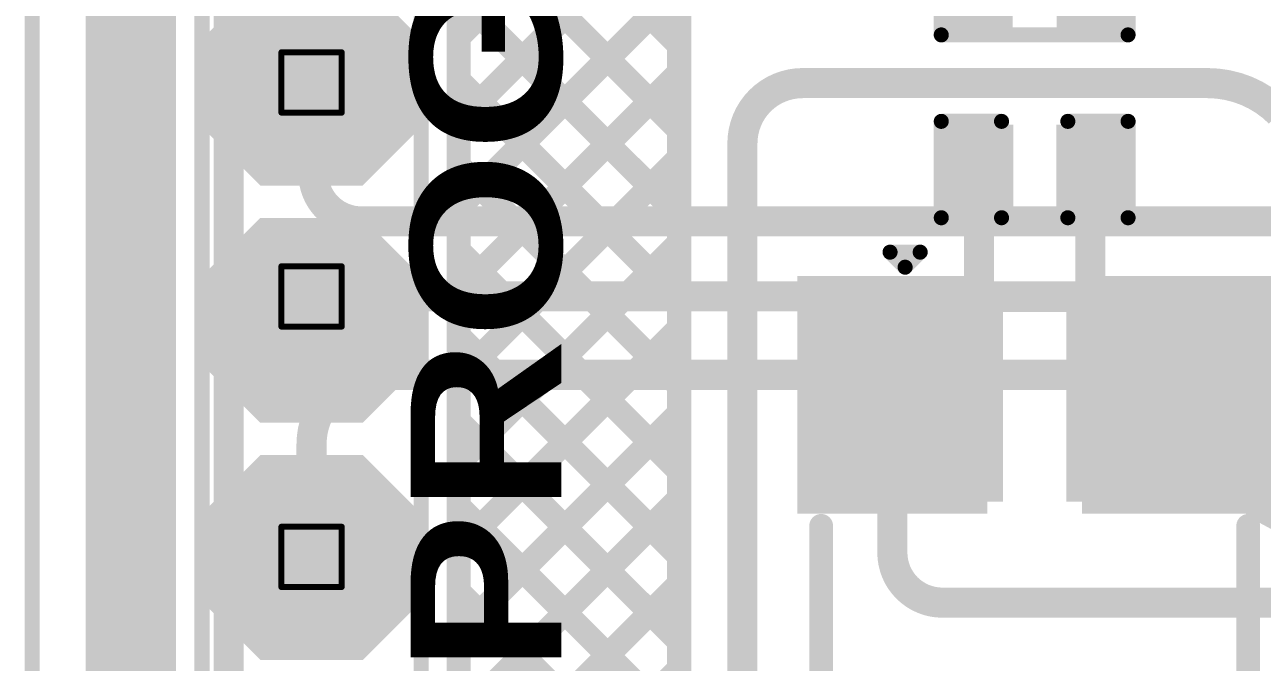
# Model space of a CAD drawing. Header units: inches. Extents: x -17 to 349, y -40 to 215.
# Drawn here: x 84.84 to 95.27, y 145.43 to 150.81 of the extents above; entities that cross this region are included whole.
import ezdxf

# ---------------------------------------------------------------- set-up
doc = ezdxf.new("R2010")
doc.units = ezdxf.units.IN
for name, color, linetype in [('Board Outline', 216, 'Continuous'), ('Bottom Layer', 5, 'Continuous'), ('Drill Drawing', 1, 'Continuous'), ('Top Layer', 1, 'Continuous'), ('Top Overlay', 2, 'Continuous'), ('Top Paste', 8, 'Continuous'), ('Top Solder', 216, 'Continuous'), ('Via Holes', 16, 'Continuous')]:
    doc.layers.add(name, color=color, linetype=linetype)
doc.styles.add('Arial Black_Bold', font='', dxfattribs={"height": 0.2})
doc.styles.get('Arial Black_Bold').set_extended_font_data('Arial Black', bold=True)

# ---------------------------------------------------------------- blocks, each defined once
blk = doc.blocks.new('SMD6035_4P_61')
at = {"layer": 'Top Layer'}
for points in [[(-3.0998922, 1.8998946), (-1.2998958, 1.8998946), (-1.2998958, 0.4998974), (-3.0998922, 0.4998974)], [(1.2998958, 1.8998946), (3.0998922, 1.8998946), (3.0998922, 0.4998974), (1.2998958, 0.4998974)], [(-3.0998922, -0.4998974), (-1.2998958, -0.4998974), (-1.2998958, -1.8998946), (-3.0998922, -1.8998946)], [(1.2998958, -0.4998974), (3.0998922, -0.4998974), (3.0998922, -1.8998946), (1.2998958, -1.8998946)]]:
    blk.add_hatch(color=1, dxfattribs=at).paths.add_polyline_path(points)
at = {"layer": 'Top Paste'}
for points in [[(-3.0998922, 1.8998946), (-1.2998958, 1.8998946), (-1.2998958, 0.4998974), (-3.0998922, 0.4998974)], [(1.2998958, 1.8998946), (3.0998922, 1.8998946), (3.0998922, 0.4998974), (1.2998958, 0.4998974)], [(-3.0998922, -0.4998974), (-1.2998958, -0.4998974), (-1.2998958, -1.8998946), (-3.0998922, -1.8998946)], [(1.2998958, -0.4998974), (3.0998922, -0.4998974), (3.0998922, -1.8998946), (1.2998958, -1.8998946)]]:
    blk.add_hatch(color=8, dxfattribs=at).paths.add_polyline_path(points)
at = {"layer": 'Top Solder'}
for points in [[(-3.2014922, 2.0014946), (-1.1982958, 2.0014946), (-1.1982958, 0.3982974), (-3.2014922, 0.3982974)], [(1.1982958, 2.0014946), (3.2014922, 2.0014946), (3.2014922, 0.3982974), (1.1982958, 0.3982974)], [(-3.2014922, -0.3982974), (-1.1982958, -0.3982974), (-1.1982958, -2.0014946), (-3.2014922, -2.0014946)], [(1.1982958, -0.3982974), (3.2014922, -0.3982974), (3.2014922, -2.0014946), (1.1982958, -2.0014946)]]:
    blk.add_hatch(color=216, dxfattribs=at).paths.add_polyline_path(points)
at = {"layer": 'Top Overlay'}
for points in [[(1.095883, 1.8000218, 0.1999996, 0.1999996, 0), (-1.095883, 1.8000218, 0.1999996, 0.1999996, 0)], [(-2.999994, -0.2958592, 0.1999996, 0.1999996, 0), (-2.999994, 0.2958592, 0.1999996, 0.1999996, 0)], [(2.999994, -0.2958592, 0.1999996, 0.1999996, 0), (2.999994, 0.254, 0.1999996, 0.1999996, 0)], [(-3.4036, -1.2192, 0.127, 0.127, 0), (-3.40360254, -0.9652, 0.127, 0.127, 0)], [(-3.2766, -1.0922, 0.127, 0.127, 0), (-3.40360254, -0.9652, 0.127, 0.127, 0)], [(-3.4036, -1.2192, 0.127, 0.127, 0), (-3.2766, -1.0922, 0.127, 0.127, 0)], [(1.0446004, -1.7999964, 0.1999996, 0.1999996, 0), (-1.0958576, -1.7999964, 0.1999996, 0.1999996, 0)]]:
    blk.add_lwpolyline(points, format="xyseb", dxfattribs=at)
for points in [[(-1.1458829, 1.8000218, 0.0999998, 0.0999998, 1), (-1.0458831, 1.8000218, 0.0999998, 0.0999998, 1)], [(1.0458831, 1.8000218, 0.0999998, 0.0999998, 1), (1.1458829, 1.8000218, 0.0999998, 0.0999998, 1)], [(-3.0499939, 0.2958592, 0.0999998, 0.0999998, 1), (-2.9499941, 0.2958592, 0.0999998, 0.0999998, 1)], [(2.9499941, 0.254, 0.0999998, 0.0999998, 1), (3.0499939, 0.254, 0.0999998, 0.0999998, 1)], [(-3.0499939, -0.2958592, 0.0999998, 0.0999998, 1), (-2.9499941, -0.2958592, 0.0999998, 0.0999998, 1)], [(2.9499941, -0.2958592, 0.0999998, 0.0999998, 1), (3.0499939, -0.2958592, 0.0999998, 0.0999998, 1)], [(-3.43535254, -0.9652, 0.0635, 0.0635, 1), (-3.37185254, -0.9652, 0.0635, 0.0635, 1)], [(-3.43535254, -0.9652, 0.0635, 0.0635, 1), (-3.37185254, -0.9652, 0.0635, 0.0635, 1)], [(-3.30835, -1.0922, 0.0635, 0.0635, 1), (-3.24485, -1.0922, 0.0635, 0.0635, 1)], [(-3.30835, -1.0922, 0.0635, 0.0635, 1), (-3.24485, -1.0922, 0.0635, 0.0635, 1)], [(-3.43535, -1.2192, 0.0635, 0.0635, 1), (-3.37185, -1.2192, 0.0635, 0.0635, 1)], [(-3.43535, -1.2192, 0.0635, 0.0635, 1), (-3.37185, -1.2192, 0.0635, 0.0635, 1)], [(-1.1458575, -1.7999964, 0.0999998, 0.0999998, 1), (-1.0458577, -1.7999964, 0.0999998, 0.0999998, 1)], [(0.9946004999999999, -1.7999964, 0.0999998, 0.0999998, 1), (1.0946003, -1.7999964, 0.0999998, 0.0999998, 1)]]:
    blk.add_lwpolyline(points, format="xyseb", close=True, dxfattribs=at)
blk = doc.blocks.new('R___0402_79')
at = {"layer": 'Top Layer'}
for points in [[(-0.6985, -0.3175), (-0.6985, 0.3175), (-0.2412999999999999, 0.3175), (-0.2413, -0.3175)], [(0.2412999999999999, -0.3175), (0.2413, 0.3175), (0.6985, 0.3175), (0.6985, -0.3175)]]:
    blk.add_hatch(color=1, dxfattribs=at).paths.add_polyline_path(points)
at = {"layer": 'Top Paste'}
for points in [[(-0.6985, -0.3175), (-0.6985, 0.3175), (-0.2412999999999999, 0.3175), (-0.2413, -0.3175)], [(0.2412999999999999, -0.3175), (0.2413, 0.3175), (0.6985, 0.3175), (0.6985, -0.3175)]]:
    blk.add_hatch(color=8, dxfattribs=at).paths.add_polyline_path(points)
at = {"layer": 'Top Solder'}
for points in [[(-0.75350116, -0.37250116), (-0.75350116, 0.37250116), (-0.1862988399999999, 0.37250116), (-0.18629884, -0.37250116)], [(0.1862988399999999, -0.37250116), (0.18629884, 0.37250116), (0.75350116, 0.37250116), (0.75350116, -0.37250116)]]:
    blk.add_hatch(color=216, dxfattribs=at).paths.add_polyline_path(points)
at = {"layer": 'Top Overlay'}
for points in [[(0.7874, 0.4064, 0.127, 0.127, 0), (-0.7874, 0.4064, 0.127, 0.127, 0)], [(-0.7874, 0.4064, 0.127, 0.127, 0), (-0.7874, -0.4064, 0.127, 0.127, 0)], [(0.7874, 0.4064, 0.127, 0.127, 0), (0.7874, -0.4064, 0.127, 0.127, 0)], [(0.7874, -0.4064, 0.127, 0.127, 0), (-0.7874, -0.4064, 0.127, 0.127, 0)], [(0.8128, -0.4318, 0.0032258, 0.0032258, 0), (-0.8128, -0.4318, 0.0032258, 0.0032258, 0)]]:
    blk.add_lwpolyline(points, format="xyseb", dxfattribs=at)
for points in [[(-0.8191499999999999, 0.4064, 0.0635, 0.0635, 1), (-0.7556499999999999, 0.4064, 0.0635, 0.0635, 1)], [(-0.8191499999999999, 0.4064, 0.0635, 0.0635, 1), (-0.7556499999999999, 0.4064, 0.0635, 0.0635, 1)], [(0.7556499999999999, 0.4064, 0.0635, 0.0635, 1), (0.8191499999999999, 0.4064, 0.0635, 0.0635, 1)], [(0.7556499999999999, 0.4064, 0.0635, 0.0635, 1), (0.8191499999999999, 0.4064, 0.0635, 0.0635, 1)], [(-0.8191499999999999, -0.4064, 0.0635, 0.0635, 1), (-0.7556499999999999, -0.4064, 0.0635, 0.0635, 1)], [(-0.8191499999999999, -0.4064, 0.0635, 0.0635, 1), (-0.7556499999999999, -0.4064, 0.0635, 0.0635, 1)], [(0.7556499999999999, -0.4064, 0.0635, 0.0635, 1), (0.8191499999999999, -0.4064, 0.0635, 0.0635, 1)], [(0.7556499999999999, -0.4064, 0.0635, 0.0635, 1), (0.8191499999999999, -0.4064, 0.0635, 0.0635, 1)], [(-0.81360518, -0.4318, 0.0016129, 0.0016129, 1), (-0.8119948199999999, -0.4318, 0.0016129, 0.0016129, 1)], [(0.8119948199999999, -0.4318, 0.0016129, 0.0016129, 1), (0.81360518, -0.4318, 0.0016129, 0.0016129, 1)]]:
    blk.add_lwpolyline(points, format="xyseb", close=True, dxfattribs=at)
blk = doc.blocks.new('SMD_PADS__1_8__2_54___83')
at = {"layer": 'Top Layer'}
for points in [[(6.38099816, 0.7619999999999999), (5.61899816, 0.7619999999999999), (5.23799816, 0.3809999999999999), (5.23799816, -0.3809999999999999), (5.61899816, -0.7619999999999999), (6.38099816, -0.7619999999999999), (6.76199816, -0.3809999999999999), (6.76199816, 0.3809999999999999)], [(8.38099924, 0.7619999999999999), (7.61899924, 0.7619999999999999), (7.23799924, 0.3809999999999999), (7.23799924, -0.3809999999999999), (7.61899924, -0.7619999999999999), (8.38099924, -0.7619999999999999), (8.76199924, -0.3809999999999999), (8.76199924, 0.3809999999999999)], [(10.38100032, 0.7619999999999999), (9.61900032, 0.7619999999999999), (9.23800032, 0.3809999999999999), (9.23800032, -0.3809999999999999), (9.61900032, -0.7619999999999999), (10.38100032, -0.7619999999999999), (10.76200032, -0.3809999999999999), (10.76200032, 0.3809999999999999)]]:
    blk.add_hatch(color=1, dxfattribs=at).paths.add_polyline_path(points)
at = {"layer": 'Top Paste'}
for points in [[(6.38099816, 0.7619999999999999), (5.61899816, 0.7619999999999999), (5.23799816, 0.3809999999999999), (5.23799816, -0.3809999999999999), (5.61899816, -0.7619999999999999), (6.38099816, -0.7619999999999999), (6.76199816, -0.3809999999999999), (6.76199816, 0.3809999999999999)], [(8.38099924, 0.7619999999999999), (7.61899924, 0.7619999999999999), (7.23799924, 0.3809999999999999), (7.23799924, -0.3809999999999999), (7.61899924, -0.7619999999999999), (8.38099924, -0.7619999999999999), (8.76199924, -0.3809999999999999), (8.76199924, 0.3809999999999999)], [(10.38100032, 0.7619999999999999), (9.61900032, 0.7619999999999999), (9.23800032, 0.3809999999999999), (9.23800032, -0.3809999999999999), (9.61900032, -0.7619999999999999), (10.38100032, -0.7619999999999999), (10.76200032, -0.3809999999999999), (10.76200032, 0.3809999999999999)]]:
    blk.add_hatch(color=8, dxfattribs=at).paths.add_polyline_path(points)
at = {"layer": 'Top Solder'}
for points in [[(6.43179816, 0.8636), (5.56819816, 0.8636), (5.13639816, 0.4318), (5.13639816, -0.4318), (5.56819816, -0.8636), (6.43179816, -0.8636), (6.86359816, -0.4318), (6.86359816, 0.4318)], [(8.43179924, 0.8636), (7.56819924, 0.8636), (7.136399239999999, 0.4318), (7.136399239999999, -0.4318), (7.56819924, -0.8636), (8.43179924, -0.8636), (8.86359924, -0.4318), (8.86359924, 0.4318)], [(10.43180032, 0.8636), (9.568200319999999, 0.8636), (9.13640032, 0.4318), (9.13640032, -0.4318), (9.568200319999999, -0.8636), (10.43180032, -0.8636), (10.86360032, -0.4318), (10.86360032, 0.4318)]]:
    blk.add_hatch(color=216, dxfattribs=at).paths.add_polyline_path(points)
at = {"layer": 'Top Overlay'}
for points in [[(14.9237954, 0.9237979999999999, 0.127, 0.127, 0), (-0.9238030799999999, 0.9237979999999999, 0.127, 0.127, 0)], [(-0.9238030799999999, -0.9238030799999999, 0.127, 0.127, 0), (14.9237954, -0.92380054, 0.127, 0.127, 0)]]:
    blk.add_lwpolyline(points, format="xyseb", dxfattribs=at)
blk = doc.blocks.new('C___0402_92')
at = {"layer": 'Top Layer'}
for points in [[(-0.6985, -0.3175), (-0.6985, 0.3175), (-0.2412999999999999, 0.3175), (-0.2413, -0.3175)], [(0.2412999999999999, -0.3175), (0.2413, 0.3175), (0.6985, 0.3175), (0.6985, -0.3175)]]:
    blk.add_hatch(color=1, dxfattribs=at).paths.add_polyline_path(points)
at = {"layer": 'Top Paste'}
for points in [[(-0.6985, -0.3175), (-0.6985, 0.3175), (-0.2412999999999999, 0.3175), (-0.2413, -0.3175)], [(0.2412999999999999, -0.3175), (0.2413, 0.3175), (0.6985, 0.3175), (0.6985, -0.3175)]]:
    blk.add_hatch(color=8, dxfattribs=at).paths.add_polyline_path(points)
at = {"layer": 'Top Solder'}
for points in [[(-0.7584998799999999, -0.37749988), (-0.7584998799999999, 0.37749988), (-0.18130012, 0.37749988), (-0.18130012, -0.37749988)], [(0.18130012, -0.37749988), (0.18130012, 0.37749988), (0.7584998799999999, 0.37749988), (0.7584998799999999, -0.37749988)]]:
    blk.add_hatch(color=216, dxfattribs=at).paths.add_polyline_path(points)
at = {"layer": 'Top Overlay'}
for points in [[(-0.2794, 0.4064, 0.127, 0.127, 0), (-0.7874, 0.4064, 0.127, 0.127, 0)], [(-0.7874, 0.4064, 0.127, 0.127, 0), (-0.7874, -0.4064, 0.127, 0.127, 0)], [(0.7874, 0.4064, 0.127, 0.127, 0), (0.2794, 0.4064, 0.127, 0.127, 0)], [(0.7874, 0.4064, 0.127, 0.127, 0), (0.7874, -0.4064, 0.127, 0.127, 0)], [(-0.2794, -0.4064, 0.127, 0.127, 0), (-0.7874, -0.4064, 0.127, 0.127, 0)], [(0.7874, -0.4064, 0.127, 0.127, 0), (0.2794, -0.4064, 0.127, 0.127, 0)]]:
    blk.add_lwpolyline(points, format="xyseb", dxfattribs=at)
for points in [[(-0.8191499999999999, 0.4064, 0.0635, 0.0635, 1), (-0.7556499999999999, 0.4064, 0.0635, 0.0635, 1)], [(-0.8191499999999999, 0.4064, 0.0635, 0.0635, 1), (-0.7556499999999999, 0.4064, 0.0635, 0.0635, 1)], [(-0.31115, 0.4064, 0.0635, 0.0635, 1), (-0.24765, 0.4064, 0.0635, 0.0635, 1)], [(0.24765, 0.4064, 0.0635, 0.0635, 1), (0.31115, 0.4064, 0.0635, 0.0635, 1)], [(0.7556499999999999, 0.4064, 0.0635, 0.0635, 1), (0.8191499999999999, 0.4064, 0.0635, 0.0635, 1)], [(0.7556499999999999, 0.4064, 0.0635, 0.0635, 1), (0.8191499999999999, 0.4064, 0.0635, 0.0635, 1)], [(-0.8191499999999999, -0.4064, 0.0635, 0.0635, 1), (-0.7556499999999999, -0.4064, 0.0635, 0.0635, 1)], [(-0.8191499999999999, -0.4064, 0.0635, 0.0635, 1), (-0.7556499999999999, -0.4064, 0.0635, 0.0635, 1)], [(-0.31115, -0.4064, 0.0635, 0.0635, 1), (-0.24765, -0.4064, 0.0635, 0.0635, 1)], [(0.24765, -0.4064, 0.0635, 0.0635, 1), (0.31115, -0.4064, 0.0635, 0.0635, 1)], [(0.7556499999999999, -0.4064, 0.0635, 0.0635, 1), (0.8191499999999999, -0.4064, 0.0635, 0.0635, 1)], [(0.7556499999999999, -0.4064, 0.0635, 0.0635, 1), (0.8191499999999999, -0.4064, 0.0635, 0.0635, 1)]]:
    blk.add_lwpolyline(points, format="xyseb", close=True, dxfattribs=at)

msp = doc.modelspace()

# ---------------------------------------------------------------- hatches: boundary and pattern name
at = {"layer": 'Bottom Layer'}
h = msp.add_hatch(color=5, dxfattribs=at)
edge = h.paths.add_edge_path()
edge.add_arc((87.25869772, 150.32366938), 0.2999994, 0, 360)
h = msp.add_hatch(color=5, dxfattribs=at)
edge = h.paths.add_edge_path()
edge.add_arc((87.25869772, 148.51966994), 0.2999994, 0, 360)
h = msp.add_hatch(color=5, dxfattribs=at)
edge = h.paths.add_edge_path()
edge.add_arc((87.25869772, 146.32366722), 0.2999994, 0, 360)
at = {"layer": 'Top Layer'}
h = msp.add_hatch(color=1, dxfattribs=at)
edge = h.paths.add_edge_path()
edge.add_arc((87.25869772, 150.32366938), 0.2999994, 0, 360)
h = msp.add_hatch(color=1, dxfattribs=at)
edge = h.paths.add_edge_path()
edge.add_arc((87.25869772, 148.51966994), 0.2999994, 0, 360)
for points in [[(91.45480312, 146.78936606), (93.08824156, 146.78936606), (93.08824156, 148.58936246), (91.45480312, 148.58936246)], [(95.25459231999999, 148.58936246), (93.62115388, 148.58936246), (93.62115388, 146.78936606), (95.25459231999999, 146.78936606)]]:
    msp.add_hatch(color=1, dxfattribs=at).paths.add_polyline_path(points)
h = msp.add_hatch(color=1, dxfattribs=at)
edge = h.paths.add_edge_path()
edge.add_arc((87.25869772, 146.32366722), 0.2999994, 0, 360)
at = {"layer": 'Via Holes'}
h = msp.add_hatch(color=7, dxfattribs=at)
edge = h.paths.add_edge_path()
edge.add_arc((87.25869772, 150.32366938), 0.1499997, 0, 360)
h = msp.add_hatch(color=7, dxfattribs=at)
edge = h.paths.add_edge_path()
edge.add_arc((87.25869772, 148.51966994), 0.1499997, 0, 360)
h = msp.add_hatch(color=7, dxfattribs=at)
edge = h.paths.add_edge_path()
edge.add_arc((87.25869772, 146.32366722), 0.1499997, 0, 360)

# ---------------------------------------------------------------- linework, layer by layer
at = {"layer": 'Board Outline'}
msp.add_lwpolyline([(84.90435394, 139.4028708, 0.127, 0.127, 0), (84.90435394, 159.31598058, 0.127, 0.127, 0)], format="xyseb", dxfattribs=at)
at = {"layer": 'Bottom Layer'}
for points in [[(85.73469772, 141.87468704, 0.7619999999999999, 0.7619999999999999, 0), (85.73469772, 154.31846962, 0.7619999999999999, 0.7619999999999999, 0)], [(86.55987259999999, 150.52428112, 0.254, 0.254, 0), (86.55987259999999, 151.11447044, 0.254, 0.254, 0)], [(86.55987259999999, 150.52428112, 0.254, 0.254, -0.4142135623730951), (87.15006192, 151.11447044, 0.254, 0.254, 0)], [(86.55987259999999, 142.240508, 0.254, 0.254, 0), (86.55987259999999, 150.52428112, 0.254, 0.254, 0)], [(87.25869772, 150.32366938, 0.254, 0.254, 0), (87.2741206, 150.32366938, 0.254, 0.254, 0)], [(87.2741206, 149.55647, 0.254, 0.254, 0), (87.2741206, 150.32366938, 0.254, 0.254, 0)], [(87.67858512, 149.15200548, 0.254, 0.254, -0.4142135623730951), (87.2741206, 149.55647, 0.254, 0.254, 0)], [(87.67858512, 149.15200548, 0.254, 0.254, 0), (95.84389772, 149.15200548, 0.254, 0.254, 0)], [(87.25869772, 148.51966994, 0.254, 0.254, 0), (95.84389772, 148.51966994, 0.254, 0.254, 0)], [(87.25869772, 147.27641106, 0.254, 0.254, -0.4142135623730951), (87.84052535999999, 147.8582387, 0.254, 0.254, 0)], [(87.84052535999999, 147.8582387, 0.254, 0.254, 0), (98.51569831999998, 147.8582387, 0.254, 0.254, 0)], [(87.25869772, 146.32366722, 0.254, 0.254, 0), (87.25869772, 147.27641106, 0.254, 0.254, 0)]]:
    msp.add_lwpolyline(points, format="xyseb", dxfattribs=at)
for points in [[(86.49637259999999, 150.52428112, 0.127, 0.127, 1), (86.6233726, 150.52428112, 0.127, 0.127, 1)], [(86.49637259999999, 150.52428112, 0.127, 0.127, 1), (86.6233726, 150.52428112, 0.127, 0.127, 1)], [(86.49637259999999, 150.52428112, 0.127, 0.127, 1), (86.6233726, 150.52428112, 0.127, 0.127, 1)], [(87.19519772, 150.32366938, 0.127, 0.127, 1), (87.32219771999999, 150.32366938, 0.127, 0.127, 1)], [(87.21062059999998, 150.32366938, 0.127, 0.127, 1), (87.3376206, 150.32366938, 0.127, 0.127, 1)], [(87.21062059999998, 150.32366938, 0.127, 0.127, 1), (87.3376206, 150.32366938, 0.127, 0.127, 1)], [(87.21062059999998, 149.55647, 0.127, 0.127, 1), (87.3376206, 149.55647, 0.127, 0.127, 1)], [(87.21062059999998, 149.55647, 0.127, 0.127, 1), (87.3376206, 149.55647, 0.127, 0.127, 1)], [(87.61508512, 149.15200548, 0.127, 0.127, 1), (87.74208512, 149.15200548, 0.127, 0.127, 1)], [(87.61508512, 149.15200548, 0.127, 0.127, 1), (87.74208512, 149.15200548, 0.127, 0.127, 1)], [(87.19519772, 148.51966994, 0.127, 0.127, 1), (87.32219771999999, 148.51966994, 0.127, 0.127, 1)], [(87.77702536, 147.8582387, 0.127, 0.127, 1), (87.90402536, 147.8582387, 0.127, 0.127, 1)], [(87.77702536, 147.8582387, 0.127, 0.127, 1), (87.90402536, 147.8582387, 0.127, 0.127, 1)], [(87.19519772, 147.27641106, 0.127, 0.127, 1), (87.32219771999999, 147.27641106, 0.127, 0.127, 1)], [(87.19519772, 147.27641106, 0.127, 0.127, 1), (87.32219771999999, 147.27641106, 0.127, 0.127, 1)], [(87.19519772, 146.32366722, 0.127, 0.127, 1), (87.32219771999999, 146.32366722, 0.127, 0.127, 1)]]:
    msp.add_lwpolyline(points, format="xyseb", close=True, dxfattribs=at)
at = {"layer": 'Drill Drawing'}
for points in [[(87.00469772, 150.57766938, 0.0508, 0.0508, 0), (87.51269771999999, 150.57766938, 0.0508, 0.0508, 0)], [(87.00469772, 150.06966938, 0.0508, 0.0508, 0), (87.00469772, 150.57766938, 0.0508, 0.0508, 0)], [(87.51269771999999, 150.06966938, 0.0508, 0.0508, 0), (87.51269771999999, 150.57766938, 0.0508, 0.0508, 0)], [(87.00469772, 150.06966938, 0.0508, 0.0508, 0), (87.51269771999999, 150.06966938, 0.0508, 0.0508, 0)], [(87.00469772, 148.77366994, 0.0508, 0.0508, 0), (87.51269771999999, 148.77366994, 0.0508, 0.0508, 0)], [(87.00469772, 148.26566994, 0.0508, 0.0508, 0), (87.00469772, 148.77366994, 0.0508, 0.0508, 0)], [(87.51269771999999, 148.26566994, 0.0508, 0.0508, 0), (87.51269771999999, 148.77366994, 0.0508, 0.0508, 0)], [(87.00469772, 148.26566994, 0.0508, 0.0508, 0), (87.51269771999999, 148.26566994, 0.0508, 0.0508, 0)], [(87.00469772, 146.57766722, 0.0508, 0.0508, 0), (87.51269771999999, 146.57766722, 0.0508, 0.0508, 0)], [(87.00469772, 146.06966722, 0.0508, 0.0508, 0), (87.00469772, 146.57766722, 0.0508, 0.0508, 0)], [(87.51269771999999, 146.06966722, 0.0508, 0.0508, 0), (87.51269771999999, 146.57766722, 0.0508, 0.0508, 0)], [(87.00469772, 146.06966722, 0.0508, 0.0508, 0), (87.51269771999999, 146.06966722, 0.0508, 0.0508, 0)]]:
    msp.add_lwpolyline(points, format="xyseb", dxfattribs=at)
for points in [[(86.99199772, 150.57766938, 0.0254, 0.0254, 1), (87.01739771999999, 150.57766938, 0.0254, 0.0254, 1)], [(86.99199772, 150.57766938, 0.0254, 0.0254, 1), (87.01739771999999, 150.57766938, 0.0254, 0.0254, 1)], [(87.49999772, 150.57766938, 0.0254, 0.0254, 1), (87.52539772, 150.57766938, 0.0254, 0.0254, 1)], [(87.49999772, 150.57766938, 0.0254, 0.0254, 1), (87.52539772, 150.57766938, 0.0254, 0.0254, 1)], [(86.99199772, 150.06966938, 0.0254, 0.0254, 1), (87.01739771999999, 150.06966938, 0.0254, 0.0254, 1)], [(86.99199772, 150.06966938, 0.0254, 0.0254, 1), (87.01739771999999, 150.06966938, 0.0254, 0.0254, 1)], [(87.49999772, 150.06966938, 0.0254, 0.0254, 1), (87.52539772, 150.06966938, 0.0254, 0.0254, 1)], [(87.49999772, 150.06966938, 0.0254, 0.0254, 1), (87.52539772, 150.06966938, 0.0254, 0.0254, 1)], [(86.99199772, 148.77366994, 0.0254, 0.0254, 1), (87.01739771999999, 148.77366994, 0.0254, 0.0254, 1)], [(86.99199772, 148.77366994, 0.0254, 0.0254, 1), (87.01739771999999, 148.77366994, 0.0254, 0.0254, 1)], [(87.49999772, 148.77366994, 0.0254, 0.0254, 1), (87.52539772, 148.77366994, 0.0254, 0.0254, 1)], [(87.49999772, 148.77366994, 0.0254, 0.0254, 1), (87.52539772, 148.77366994, 0.0254, 0.0254, 1)], [(86.99199772, 148.26566994, 0.0254, 0.0254, 1), (87.01739771999999, 148.26566994, 0.0254, 0.0254, 1)], [(86.99199772, 148.26566994, 0.0254, 0.0254, 1), (87.01739771999999, 148.26566994, 0.0254, 0.0254, 1)], [(87.49999772, 148.26566994, 0.0254, 0.0254, 1), (87.52539772, 148.26566994, 0.0254, 0.0254, 1)], [(87.49999772, 148.26566994, 0.0254, 0.0254, 1), (87.52539772, 148.26566994, 0.0254, 0.0254, 1)], [(86.99199772, 146.57766722, 0.0254, 0.0254, 1), (87.01739771999999, 146.57766722, 0.0254, 0.0254, 1)], [(86.99199772, 146.57766722, 0.0254, 0.0254, 1), (87.01739771999999, 146.57766722, 0.0254, 0.0254, 1)], [(87.49999772, 146.57766722, 0.0254, 0.0254, 1), (87.52539772, 146.57766722, 0.0254, 0.0254, 1)], [(87.49999772, 146.57766722, 0.0254, 0.0254, 1), (87.52539772, 146.57766722, 0.0254, 0.0254, 1)], [(86.99199772, 146.06966722, 0.0254, 0.0254, 1), (87.01739771999999, 146.06966722, 0.0254, 0.0254, 1)], [(86.99199772, 146.06966722, 0.0254, 0.0254, 1), (87.01739771999999, 146.06966722, 0.0254, 0.0254, 1)], [(87.49999772, 146.06966722, 0.0254, 0.0254, 1), (87.52539772, 146.06966722, 0.0254, 0.0254, 1)], [(87.49999772, 146.06966722, 0.0254, 0.0254, 1), (87.52539772, 146.06966722, 0.0254, 0.0254, 1)]]:
    msp.add_lwpolyline(points, format="xyseb", close=True, dxfattribs=at)
at = {"layer": 'Top Layer'}
for points in [[(88.49863682, 138.79152836, 0.2032, 0.2032, 0), (88.49863682, 152.59980656, 0.2032, 0.2032, 0)], [(88.49863682, 138.79152836, 0.2032, 0.2032, 0), (88.49863682, 152.59980656, 0.2032, 0.2032, 0)], [(88.49863682, 150.70509102, 0.2032, 0.2032, 0), (90.35747994, 152.56393414, 0.2032, 0.2032, 0)], [(90.35747994, 152.58061178, 0.2032, 0.2032, 0), (90.35748501999998, 138.76356042, 0.2032, 0.2032, 0)], [(90.35747994, 138.76355788, 0.2032, 0.2032, 0), (90.35747994, 152.58061178, 0.2032, 0.2032, 0)], [(88.49863682, 152.49764776, 0.2032, 0.2032, 0), (90.35747994, 150.63880464, 0.2032, 0.2032, 0)], [(88.49863682, 149.9866698, 0.2032, 0.2032, 0), (90.35747994, 151.84551292, 0.2032, 0.2032, 0)], [(88.49863682, 151.77922654, 0.2032, 0.2032, 0), (90.35747994, 149.92038342, 0.2032, 0.2032, 0)], [(88.49863682, 149.26824858, 0.2032, 0.2032, 0), (90.35747994, 151.1270917, 0.2032, 0.2032, 0)], [(88.49863682, 151.06080532, 0.2032, 0.2032, 0), (90.35747994, 149.2019622, 0.2032, 0.2032, 0)], [(88.49863682, 148.54982736, 0.2032, 0.2032, 0), (90.35747994, 150.40867048, 0.2032, 0.2032, 0)], [(88.49863682, 150.3423841, 0.2032, 0.2032, 0), (90.35747994, 148.48354098, 0.2032, 0.2032, 0)], [(90.89089771999998, 149.81047, 0.254, 0.254, -0.4142135623730951), (91.39889772, 150.31847, 0.254, 0.254, 0)], [(91.39889772, 150.31847, 0.254, 0.254, 0), (94.81076542, 150.31847, 0.254, 0.254, 0)], [(94.81076542, 150.31847, 0.254, 0.254, -0.1986651003038342), (95.41856964, 150.0670481, 0.254, 0.254, 0)], [(90.89089771999998, 139.85799054, 0.254, 0.254, 0), (90.89089771999998, 149.81047, 0.254, 0.254, 0)], [(88.49863682, 147.83140614, 0.2032, 0.2032, 0), (90.35747994, 149.69024926, 0.2032, 0.2032, 0)], [(88.49863682, 149.62396288, 0.2032, 0.2032, 0), (90.35747994, 147.76511976, 0.2032, 0.2032, 0)], [(92.88477739999999, 148.41933994, 0.254, 0.254, 0), (92.88477739999999, 149.58946968, 0.254, 0.254, 0)], [(93.8245774, 148.41938058, 0.254, 0.254, 0), (93.8245774, 149.58946968, 0.254, 0.254, 0)], [(88.49863682, 147.11298492, 0.2032, 0.2032, 0), (90.35747994, 148.97182804, 0.2032, 0.2032, 0)], [(88.49863682, 148.90554166, 0.2032, 0.2032, 0), (90.35747994, 147.04669854, 0.2032, 0.2032, 0)], [(92.88477739999999, 148.41933994, 0.254, 0.254, -0.4142135623730951), (92.15480172, 147.68936426, 0.254, 0.254, 0)], [(94.55459372, 147.68936426, 0.254, 0.254, -0.414213260399688), (93.8245774, 148.41938058, 0.254, 0.254, 0)], [(88.49863682, 146.3945637, 0.2032, 0.2032, 0), (90.35747994, 148.25340682, 0.2032, 0.2032, 0)], [(88.49863682, 148.18712044, 0.2032, 0.2032, 0), (90.35747994, 146.32827732, 0.2032, 0.2032, 0)], [(92.15480172, 146.35948884, 0.254, 0.254, 0), (92.15480172, 147.68936426, 0.254, 0.254, 0)], [(94.55459372, 147.68936426, 0.254, 0.254, 0), (95.06799122, 146.91637114, 0.254, 0.254, 0)], [(88.49863682, 145.67614248, 0.2032, 0.2032, 0), (90.35747994, 147.5349856, 0.2032, 0.2032, 0)], [(88.49863682, 147.46869922, 0.2032, 0.2032, 0), (90.35747994, 145.6098561, 0.2032, 0.2032, 0)], [(95.06799122, 146.91637114, 0.254, 0.254, 0), (95.06799376, 146.9163686, 0.254, 0.254, 0)], [(95.06799122, 146.91637114, 0.254, 0.254, 0), (95.06799376, 146.91636606, 0.254, 0.254, 0)], [(95.88522352, 146.56446938, 0.254, 0.254, -0.2061494079981978), (95.06799376, 146.91636606, 0.254, 0.254, 0)], [(88.49863682, 144.95772126, 0.2032, 0.2032, 0), (90.35747994, 146.81656438, 0.2032, 0.2032, 0)], [(88.49863682, 146.750278, 0.2032, 0.2032, 0), (90.35747994, 144.89143488, 0.2032, 0.2032, 0)], [(92.57682272, 145.93746784, 0.254, 0.254, -0.4142135623730951), (92.15480172, 146.35948884, 0.254, 0.254, 0)], [(88.49863682, 144.23930004, 0.2032, 0.2032, 0), (90.35747994, 146.09814316, 0.2032, 0.2032, 0)], [(88.49863682, 146.03185678, 0.2032, 0.2032, 0), (90.35747994, 144.17301366, 0.2032, 0.2032, 0)], [(92.57682272, 145.93746784, 0.254, 0.254, 0), (97.28544678, 145.93746784, 0.254, 0.254, 0)], [(88.49863682, 143.52087882, 0.2032, 0.2032, 0), (90.35747994, 145.37972194, 0.2032, 0.2032, 0)]]:
    msp.add_lwpolyline(points, format="xyseb", dxfattribs=at)
for points in [[(88.44783681999999, 150.70509102, 0.1016, 0.1016, 1), (88.54943682, 150.70509102, 0.1016, 0.1016, 1)], [(90.30667994, 150.63880464, 0.1016, 0.1016, 1), (90.40827994, 150.63880464, 0.1016, 0.1016, 1)], [(88.44783681999999, 150.3423841, 0.1016, 0.1016, 1), (88.54943682, 150.3423841, 0.1016, 0.1016, 1)], [(90.30667994, 150.40867048, 0.1016, 0.1016, 1), (90.40827994, 150.40867048, 0.1016, 0.1016, 1)], [(91.33539771999999, 150.31847, 0.127, 0.127, 1), (91.46239771999998, 150.31847, 0.127, 0.127, 1)], [(91.33539771999999, 150.31847, 0.127, 0.127, 1), (91.46239771999998, 150.31847, 0.127, 0.127, 1)], [(94.74726541999999, 150.31847, 0.127, 0.127, 1), (94.87426541999999, 150.31847, 0.127, 0.127, 1)], [(94.74726541999999, 150.31847, 0.127, 0.127, 1), (94.87426541999999, 150.31847, 0.127, 0.127, 1)], [(88.44783681999999, 149.9866698, 0.1016, 0.1016, 1), (88.54943682, 149.9866698, 0.1016, 0.1016, 1)], [(90.30667994, 149.92038342, 0.1016, 0.1016, 1), (90.40827994, 149.92038342, 0.1016, 0.1016, 1)], [(90.82739772, 149.81047, 0.127, 0.127, 1), (90.95439771999999, 149.81047, 0.127, 0.127, 1)], [(90.82739772, 149.81047, 0.127, 0.127, 1), (90.95439771999999, 149.81047, 0.127, 0.127, 1)], [(88.44783681999999, 149.62396288, 0.1016, 0.1016, 1), (88.54943682, 149.62396288, 0.1016, 0.1016, 1)], [(90.30667994, 149.69024926, 0.1016, 0.1016, 1), (90.40827994, 149.69024926, 0.1016, 0.1016, 1)], [(92.82127739999999, 149.58946968, 0.127, 0.127, 1), (92.9482774, 149.58946968, 0.127, 0.127, 1)], [(93.76107739999999, 149.58946968, 0.127, 0.127, 1), (93.8880774, 149.58946968, 0.127, 0.127, 1)], [(88.44783681999999, 149.26824858, 0.1016, 0.1016, 1), (88.54943682, 149.26824858, 0.1016, 0.1016, 1)], [(90.30667994, 149.2019622, 0.1016, 0.1016, 1), (90.40827994, 149.2019622, 0.1016, 0.1016, 1)], [(88.44783681999999, 148.90554166, 0.1016, 0.1016, 1), (88.54943682, 148.90554166, 0.1016, 0.1016, 1)], [(90.30667994, 148.97182804, 0.1016, 0.1016, 1), (90.40827994, 148.97182804, 0.1016, 0.1016, 1)], [(88.44783681999999, 148.54982736, 0.1016, 0.1016, 1), (88.54943682, 148.54982736, 0.1016, 0.1016, 1)], [(90.30667994, 148.48354098, 0.1016, 0.1016, 1), (90.40827994, 148.48354098, 0.1016, 0.1016, 1)], [(92.82127739999999, 148.41933994, 0.127, 0.127, 1), (92.9482774, 148.41933994, 0.127, 0.127, 1)], [(92.82127739999999, 148.41933994, 0.127, 0.127, 1), (92.9482774, 148.41933994, 0.127, 0.127, 1)], [(93.76107739999999, 148.41938058, 0.127, 0.127, 1), (93.8880774, 148.41938058, 0.127, 0.127, 1)], [(93.76107739999999, 148.41938058, 0.127, 0.127, 1), (93.8880774, 148.41938058, 0.127, 0.127, 1)], [(90.30667994, 148.25340682, 0.1016, 0.1016, 1), (90.40827994, 148.25340682, 0.1016, 0.1016, 1)], [(88.44783681999999, 148.18712044, 0.1016, 0.1016, 1), (88.54943682, 148.18712044, 0.1016, 0.1016, 1)], [(88.44783681999999, 147.83140614, 0.1016, 0.1016, 1), (88.54943682, 147.83140614, 0.1016, 0.1016, 1)], [(90.30667994, 147.76511976, 0.1016, 0.1016, 1), (90.40827994, 147.76511976, 0.1016, 0.1016, 1)], [(92.09130171999999, 147.68936426, 0.127, 0.127, 1), (92.21830171999999, 147.68936426, 0.127, 0.127, 1)], [(92.09130171999999, 147.68936426, 0.127, 0.127, 1), (92.21830171999999, 147.68936426, 0.127, 0.127, 1)], [(94.49109372, 147.68936426, 0.127, 0.127, 1), (94.61809372, 147.68936426, 0.127, 0.127, 1)], [(94.49109372, 147.68936426, 0.127, 0.127, 1), (94.61809372, 147.68936426, 0.127, 0.127, 1)], [(90.30667994, 147.5349856, 0.1016, 0.1016, 1), (90.40827994, 147.5349856, 0.1016, 0.1016, 1)], [(88.44783681999999, 147.46869922, 0.1016, 0.1016, 1), (88.54943682, 147.46869922, 0.1016, 0.1016, 1)], [(88.44783681999999, 147.11298492, 0.1016, 0.1016, 1), (88.54943682, 147.11298492, 0.1016, 0.1016, 1)], [(90.30667994, 147.04669854, 0.1016, 0.1016, 1), (90.40827994, 147.04669854, 0.1016, 0.1016, 1)], [(95.00449121999999, 146.91637114, 0.127, 0.127, 1), (95.13149122, 146.91637114, 0.127, 0.127, 1)], [(95.00449121999999, 146.91637114, 0.127, 0.127, 1), (95.13149122, 146.91637114, 0.127, 0.127, 1)], [(95.00449121999999, 146.91637114, 0.127, 0.127, 1), (95.13149122, 146.91637114, 0.127, 0.127, 1)], [(95.00449376, 146.9163686, 0.127, 0.127, 1), (95.13149376, 146.9163686, 0.127, 0.127, 1)], [(95.00449376, 146.91636606, 0.127, 0.127, 1), (95.13149376, 146.91636606, 0.127, 0.127, 1)], [(95.00449376, 146.91636606, 0.127, 0.127, 1), (95.13149376, 146.91636606, 0.127, 0.127, 1)], [(90.30667994, 146.81656438, 0.1016, 0.1016, 1), (90.40827994, 146.81656438, 0.1016, 0.1016, 1)], [(88.44783681999999, 146.750278, 0.1016, 0.1016, 1), (88.54943682, 146.750278, 0.1016, 0.1016, 1)], [(88.44783681999999, 146.3945637, 0.1016, 0.1016, 1), (88.54943682, 146.3945637, 0.1016, 0.1016, 1)], [(92.09130171999999, 146.35948884, 0.127, 0.127, 1), (92.21830171999999, 146.35948884, 0.127, 0.127, 1)], [(92.09130171999999, 146.35948884, 0.127, 0.127, 1), (92.21830171999999, 146.35948884, 0.127, 0.127, 1)], [(90.30667994, 146.32827732, 0.1016, 0.1016, 1), (90.40827994, 146.32827732, 0.1016, 0.1016, 1)], [(90.30667994, 146.09814316, 0.1016, 0.1016, 1), (90.40827994, 146.09814316, 0.1016, 0.1016, 1)], [(88.44783681999999, 146.03185678, 0.1016, 0.1016, 1), (88.54943682, 146.03185678, 0.1016, 0.1016, 1)], [(92.51332272, 145.93746784, 0.127, 0.127, 1), (92.64032272, 145.93746784, 0.127, 0.127, 1)], [(92.51332272, 145.93746784, 0.127, 0.127, 1), (92.64032272, 145.93746784, 0.127, 0.127, 1)], [(88.44783681999999, 145.67614248, 0.1016, 0.1016, 1), (88.54943682, 145.67614248, 0.1016, 0.1016, 1)], [(90.30667994, 145.6098561, 0.1016, 0.1016, 1), (90.40827994, 145.6098561, 0.1016, 0.1016, 1)], [(90.30667994, 145.37972194, 0.1016, 0.1016, 1), (90.40827994, 145.37972194, 0.1016, 0.1016, 1)]]:
    msp.add_lwpolyline(points, format="xyseb", close=True, dxfattribs=at)

# ---------------------------------------------------------------- block references
for name, p, rotation in [('SMD_PADS__1_8__2_54___83', (87.25869772, 156.31846816), 270), ('R___0402_79', (93.35443355999999, 151.13127), 180), ('C___0402_92', (93.35467739999999, 149.58946968), 180), ('SMD6035_4P_61', (93.35469771999999, 145.48947026), 270)]:
    msp.add_blockref(name, p, dxfattribs=dict(rotation=rotation))

# ---------------------------------------------------------------- texts
at = {"layer": 'Top Overlay', "style": 'Arial Black_Bold'}
msp.add_text('PROGRAMMING', height=1.27, rotation=90, dxfattribs=at).set_placement((89.36352459999999, 145.33936388))

doc.saveas('drawing.dxf')
